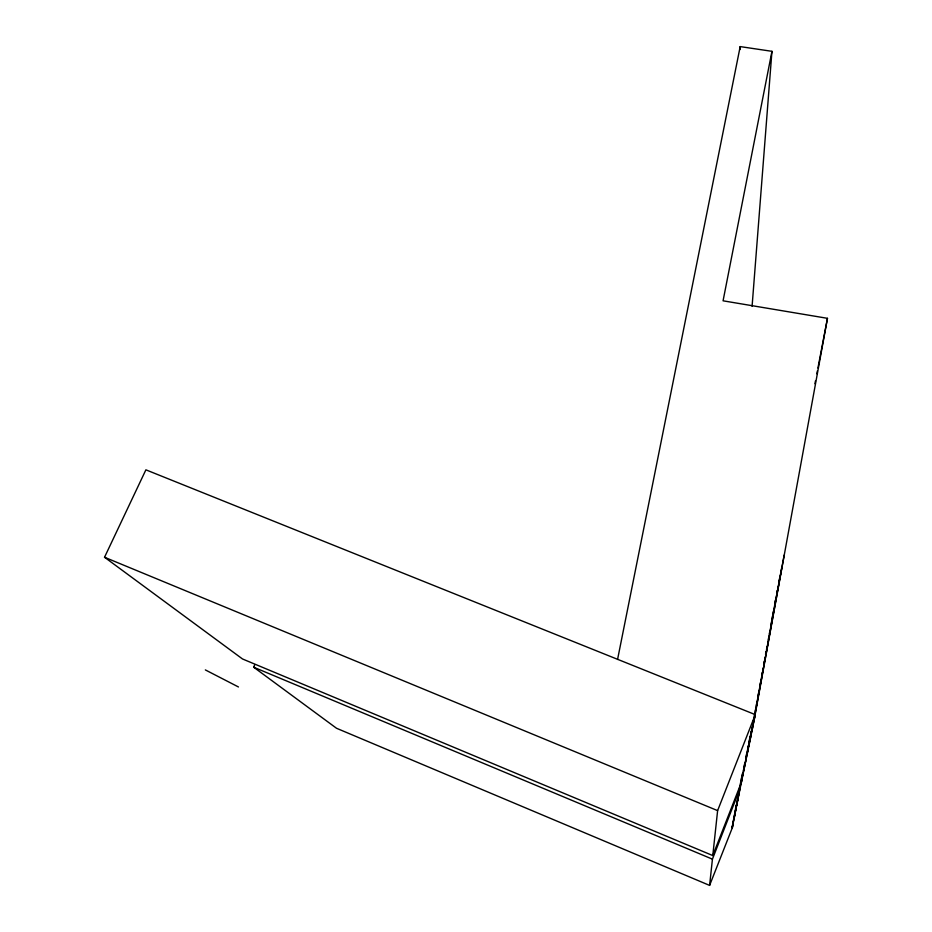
<?xml version="1.0" encoding="UTF-8"?>
<svg xmlns="http://www.w3.org/2000/svg" width="932" height="932" viewBox="0 0 932 932"><rect width="100%" height="100%" fill="white"/><g stroke="black" fill="none" stroke-linecap="round" stroke-linejoin="round"><path stroke-width="1.4" d="M740.055 49.513L740.183 46.6L771.952 51.318L752.089 306.313M254.855 664.574L253.667 667.196L336.522 728.265L709.602 885.4L712.432 859.153L740.253 787.878L742.851 773.595M712.782 855.553L717.617 810.619L755.281 714.634L145.893 469.833L104.535 557.254L242.53 658.982L712.782 855.553L741.359 782.472L755.281 714.634M709.602 885.4L732.354 827.686L739.973 786.387M740.392 783.963L740.917 780.853M741.289 779.303L741.802 776.461M734.346 817.469L742.501 773.513M736.723 805.516L742.874 772.418M743.375 770.729L744.68 763.588M744.738 763.949L741.359 782.472L740.614 782.321M746.031 756.831L746.555 753.988M743.724 770.962L748.384 745.367M748.909 742.804L749.945 737.107M744.784 765.801L751.145 731.876M747.056 754.734L752.054 727.647M748.897 745.74L753.976 718.269M754.361 715.753L754.885 712.898M755.281 711.104L755.805 708.238M756.33 705.384L756.842 702.518M758.147 695.354L758.671 692.488M759.976 685.335L760.5 682.469M761.805 675.316L762.329 672.45M763.727 664.365L764.252 661.51M765.545 654.369L766.069 651.515M766.5 649.546L767.024 646.68M768.329 639.515L768.853 636.649M769.366 633.795L769.89 630.929M771.195 623.764L771.719 620.91M772.046 618.685L772.57 615.819M773.024 613.745L773.548 610.879M774.853 603.726L775.436 600.115M750.213 739.332L763.378 667.475M763.692 665.355L765.242 656.815M765.696 655.231L776.391 595.641M776.904 593.661L781.913 566.633M752.322 729.045L784.173 555.099M753.825 721.741L827.465 318.325L723.069 300.815L771.952 51.318M736.268 804.945L732.074 827.814L740.253 787.878L739.507 787.726M737.573 797.792L738.097 794.938M732.354 827.686L732.832 825.123M814.929 383.716L815.477 380.873M816.84 373.767L817.376 370.924M817.923 368.082L827.465 318.325M776.729 592.985L777.23 590.48M778.721 582.838L779.758 577.572M617.567 659.46L740.183 46.6M104.535 557.254L717.617 810.619M253.667 667.196L712.432 859.153M205.343 669.91L238.452 686.966"/></g></svg>
